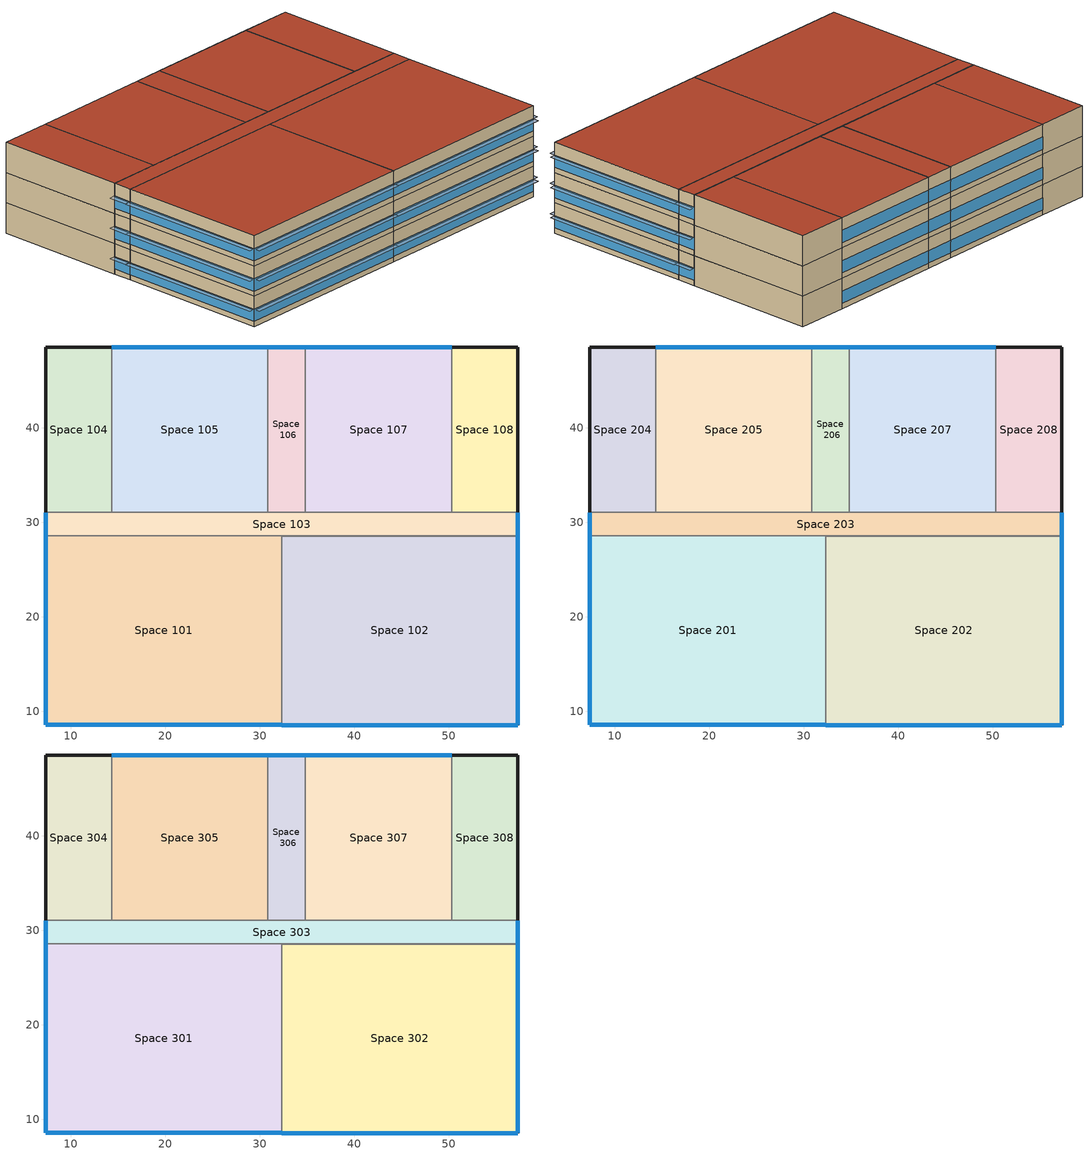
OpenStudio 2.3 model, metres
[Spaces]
Space 101
 floor ground: 32.35,28.55 32.35,8.55 7.35,8.55 7.35,28.55 z0
 wall outside: 7.35,28.55 7.35,8.55 32.35,8.55 z0:4
 wall to Space 103: 32.35,28.55 7.35,28.55 z0:4
 wall to Space 102: 32.35,8.55 32.35,28.55 z0:4
 window: 7.35,28.53 7.35,8.58 / 7.37,8.55 32.32,8.55 z0.7:2.3
Space 102
 floor ground: 57.35,28.55 57.35,8.55 32.35,8.55 32.35,28.55 z0
 wall outside: 32.35,8.55 57.35,8.55 57.35,28.55 z0:4
 wall to Space 103: 57.35,28.55 32.35,28.55 z0:4
 window: 57.35,8.58 57.35,28.53 / 32.37,8.55 57.32,8.55 z0.7:2.3
Space 103
 floor ground: 57.35,31.05 57.35,28.55 7.35,28.55 7.35,31.05 z0
 wall outside: 57.35,28.55 57.35,31.05 / 7.35,31.05 7.35,28.55 z0:4
 wall to Space 105: 30.85,31.05 14.35,31.05 z0:4
 wall to Space 106: 34.85,31.05 30.85,31.05 z0:4
 wall to Space 107: 50.35,31.05 34.85,31.05 z0:4
 wall to Space 108: 57.35,31.05 50.35,31.05 z0:4
 wall to Space 104: 14.35,31.05 7.35,31.05 z0:4
 window: 7.35,31.03 7.35,28.58 / 57.35,28.58 57.35,31.03 z0.7:2.33
Space 104
 floor ground: 14.35,48.55 14.35,31.05 7.35,31.05 7.35,48.55 z0
 wall outside: 14.35,48.55 7.35,48.55 7.35,31.05 z0:4
 wall to Space 105: 14.35,31.05 14.35,48.55 z0:4
Space 105
 floor ground: 30.85,48.55 30.85,31.05 14.35,31.05 14.35,48.55 z0
 wall outside: 30.85,48.55 14.35,48.55 z0:4
 wall to Space 106: 30.85,31.05 30.85,48.55 z0:4
 window: 30.82,48.55 14.37,48.55 z0.7:2.3
Space 106
 floor ground: 34.85,48.55 34.85,31.05 30.85,31.05 30.85,48.55 z0
 wall outside: 34.85,48.55 30.85,48.55 z0:4
 wall to Space 107: 34.85,31.05 34.85,48.55 z0:4
 window: 34.82,48.55 30.87,48.55 z0.7:2.32
Space 107
 floor ground: 50.35,48.55 50.35,31.05 34.85,31.05 34.85,48.55 z0
 wall outside: 50.35,48.55 34.85,48.55 z0:4
 wall to Space 108: 50.35,31.05 50.35,48.55 z0:4
 window: 50.32,48.55 34.87,48.55 z0.7:2.31
Space 108
 floor ground: 57.35,48.55 57.35,31.05 50.35,31.05 50.35,48.55 z0
 wall outside: 57.35,31.05 57.35,48.55 50.35,48.55 z0:4
Space 201
 floor to Space 101: 32.35,28.55 32.35,8.55 7.35,8.55 7.35,28.55 z4
 wall outside: 7.35,28.55 7.35,8.55 32.35,8.55 z4:8
 wall to Space 203: 32.35,28.55 7.35,28.55 z4:8
 wall to Space 202: 32.35,8.55 32.35,28.55 z4:8
 window: 7.35,28.53 7.35,8.58 / 7.37,8.55 32.32,8.55 z4.7:6.3
Space 202
 floor to Space 102: 57.35,28.55 57.35,8.55 32.35,8.55 32.35,28.55 z4
 wall outside: 32.35,8.55 57.35,8.55 57.35,28.55 z4:8
 wall to Space 203: 57.35,28.55 32.35,28.55 z4:8
 window: 57.35,8.58 57.35,28.53 / 32.37,8.55 57.32,8.55 z4.7:6.3
Space 203
 floor to Space 103: 57.35,31.05 57.35,28.55 7.35,28.55 7.35,31.05 z4
 wall outside: 57.35,28.55 57.35,31.05 / 7.35,31.05 7.35,28.55 z4:8
 wall to Space 205: 30.85,31.05 14.35,31.05 z4:8
 wall to Space 206: 34.85,31.05 30.85,31.05 z4:8
 wall to Space 207: 50.35,31.05 34.85,31.05 z4:8
 wall to Space 208: 57.35,31.05 50.35,31.05 z4:8
 wall to Space 204: 14.35,31.05 7.35,31.05 z4:8
 window: 7.35,31.03 7.35,28.58 / 57.35,28.58 57.35,31.03 z4.7:6.33
Space 204
 floor to Space 104: 14.35,48.55 14.35,31.05 7.35,31.05 7.35,48.55 z4
 wall outside: 14.35,48.55 7.35,48.55 7.35,31.05 z4:8
 wall to Space 205: 14.35,31.05 14.35,48.55 z4:8
Space 205
 floor to Space 105: 30.85,48.55 30.85,31.05 14.35,31.05 14.35,48.55 z4
 wall outside: 30.85,48.55 14.35,48.55 z4:8
 wall to Space 206: 30.85,31.05 30.85,48.55 z4:8
 window: 30.82,48.55 14.37,48.55 z4.7:6.3
Space 206
 floor to Space 106: 34.85,48.55 34.85,31.05 30.85,31.05 30.85,48.55 z4
 wall outside: 34.85,48.55 30.85,48.55 z4:8
 wall to Space 207: 34.85,31.05 34.85,48.55 z4:8
 window: 34.82,48.55 30.87,48.55 z4.7:6.32
Space 207
 floor to Space 107: 50.35,48.55 50.35,31.05 34.85,31.05 34.85,48.55 z4
 wall outside: 50.35,48.55 34.85,48.55 z4:8
 wall to Space 208: 50.35,31.05 50.35,48.55 z4:8
 window: 50.32,48.55 34.87,48.55 z4.7:6.31
Space 208
 floor to Space 108: 57.35,48.55 57.35,31.05 50.35,31.05 50.35,48.55 z4
 wall outside: 57.35,31.05 57.35,48.55 50.35,48.55 z4:8
Space 301
 floor to Space 201: 32.35,28.55 32.35,8.55 7.35,8.55 7.35,28.55 z8
 wall outside: 7.35,28.55 7.35,8.55 32.35,8.55 z8:12
 wall to Space 303: 32.35,28.55 7.35,28.55 z8:12
 wall to Space 302: 32.35,8.55 32.35,28.55 z8:12
 window: 7.35,28.53 7.35,8.58 / 7.37,8.55 32.32,8.55 z8.7:10.3
 roof outside: 32.35,8.55 32.35,28.55 7.35,28.55 7.35,8.55 z12
Space 302
 floor to Space 202: 57.35,28.55 57.35,8.55 32.35,8.55 32.35,28.55 z8
 wall outside: 32.35,8.55 57.35,8.55 57.35,28.55 z8:12
 wall to Space 303: 57.35,28.55 32.35,28.55 z8:12
 window: 57.35,8.58 57.35,28.53 / 32.37,8.55 57.32,8.55 z8.7:10.3
 roof outside: 57.35,8.55 57.35,28.55 32.35,28.55 32.35,8.55 z12
Space 303
 floor to Space 203: 57.35,31.05 57.35,28.55 7.35,28.55 7.35,31.05 z8
 wall outside: 57.35,28.55 57.35,31.05 / 7.35,31.05 7.35,28.55 z8:12
 wall to Space 305: 30.85,31.05 14.35,31.05 z8:12
 wall to Space 306: 34.85,31.05 30.85,31.05 z8:12
 wall to Space 307: 50.35,31.05 34.85,31.05 z8:12
 wall to Space 308: 57.35,31.05 50.35,31.05 z8:12
 wall to Space 304: 14.35,31.05 7.35,31.05 z8:12
 window: 57.35,28.58 57.35,31.03 / 7.35,31.03 7.35,28.58 z8.7:10.33
 roof outside: 57.35,28.55 57.35,31.05 7.35,31.05 7.35,28.55 z12
Space 304
 floor to Space 204: 14.35,48.55 14.35,31.05 7.35,31.05 7.35,48.55 z8
 wall outside: 14.35,48.55 7.35,48.55 7.35,31.05 z8:12
 wall to Space 305: 14.35,31.05 14.35,48.55 z8:12
 roof outside: 14.35,31.05 14.35,48.55 7.35,48.55 7.35,31.05 z12
Space 305
 floor to Space 205: 30.85,48.55 30.85,31.05 14.35,31.05 14.35,48.55 z8
 wall outside: 30.85,48.55 14.35,48.55 z8:12
 wall to Space 306: 30.85,31.05 30.85,48.55 z8:12
 window: 30.82,48.55 14.37,48.55 z8.7:10.3
 roof outside: 30.85,31.05 30.85,48.55 14.35,48.55 14.35,31.05 z12
Space 306
 floor to Space 206: 34.85,48.55 34.85,31.05 30.85,31.05 30.85,48.55 z8
 wall outside: 34.85,48.55 30.85,48.55 z8:12
 wall to Space 307: 34.85,31.05 34.85,48.55 z8:12
 window: 34.82,48.55 30.87,48.55 z8.7:10.32
 roof outside: 34.85,31.05 34.85,48.55 30.85,48.55 30.85,31.05 z12
Space 307
 floor to Space 207: 50.35,48.55 50.35,31.05 34.85,31.05 34.85,48.55 z8
 wall outside: 50.35,48.55 34.85,48.55 z8:12
 wall to Space 308: 50.35,31.05 50.35,48.55 z8:12
 window: 50.32,48.55 34.87,48.55 z8.7:10.31
 roof outside: 50.35,31.05 50.35,48.55 34.85,48.55 34.85,31.05 z12
Space 308
 floor to Space 208: 57.35,48.55 57.35,31.05 50.35,31.05 50.35,48.55 z8
 wall outside: 57.35,31.05 57.35,48.55 50.35,48.55 z8:12
 roof outside: 57.35,31.05 57.35,48.55 50.35,48.55 50.35,31.05 z12
shading: 32.32,7.75 32.32,8.55 7.37,8.55 7.37,7.75 z2.3; 57.32,7.75 57.32,8.55 32.37,8.55 32.37,7.75 z2.3; 58.15,8.58 58.15,28.53 57.35,28.53 57.35,8.58 z2.3; 58.15,8.58 58.15,28.53 57.35,28.53 57.35,8.58 z10.3; 57.32,7.75 57.32,8.55 32.37,8.55 32.37,7.75 z6.3; 32.32,7.75 32.32,8.55 7.37,8.55 7.37,7.75 z10.3; 7.35,28.58 7.35,31.03 6.53,31.03 6.53,28.58 z2.33; 32.32,7.75 32.32,8.55 7.37,8.55 7.37,7.75 z6.3; 58.15,8.58 58.15,28.53 57.35,28.53 57.35,8.58 z6.3; 58.17,28.58 58.17,31.03 57.35,31.03 57.35,28.58 z2.33; 7.35,8.58 7.35,28.53 6.55,28.53 6.55,8.58 z2.3; 7.35,8.58 7.35,28.53 6.55,28.53 6.55,8.58 z10.3; 58.17,28.58 58.17,31.03 57.35,31.03 57.35,28.58 z6.33; 58.17,28.58 58.17,31.03 57.35,31.03 57.35,28.58 z10.33; 7.35,28.58 7.35,31.03 6.53,31.03 6.53,28.58 z6.33; 7.35,8.58 7.35,28.53 6.55,28.53 6.55,8.58 z6.3; 57.32,7.75 57.32,8.55 32.37,8.55 32.37,7.75 z10.3; 7.35,28.58 7.35,31.03 6.53,31.03 6.53,28.58 z10.33
[Building]
Engineering Company Office Building: Space Type=189.1-2009 - Office - OpenOffice - CZ4-8; Default Construction Set=189.1-2009 - CZ5 - Office; Standards Building Type=Office
[Site]
Calgary Int'l: Latitude {deg}=51.12; Longitude {deg}=-114.02; Time Zone {hr}=-7; Elevation {m}=1084
[ClimateZones]
Climate Zone Institution Name 1=ASHRAE; Climate Zone Document Name 1=ANSI/ASHRAE Standard 169; Climate Zone Document Year 1=2006; Climate Zone Institution Name 2=CEC; Climate Zone Document Name 2=California Climate Zone Descriptions; Climate Zone Document Year 2=1995
[DefaultConstructionSet] Interior Partition Construction=Interior Partition
Name | Default Exterior Surface Constructions | Default Interior Surface Constructions | Default Ground Contact Surface Constructions | Default Exterior SubSurface Constructions | Default Interior SubSurface Constructions
189.1-2009 - CZ1 - Office | Default Surface Constructions 1 | Default Surface Constructions 17 | Default Surface Constructions 18 | Default Sub Surface Constructions 11 | Default Sub Surface Constructions 12
189.1-2009 - CZ5 - Office | Default Surface Constructions 13 | Default Surface Constructions 14 | Default Surface Constructions 15 | Default Sub Surface Constructions 9 | Default Sub Surface Constructions 10
189.1-2009 - CZ1 - Office 1 | Default Surface Constructions 16 | Default Surface Constructions 2 | Default Surface Constructions 3 | Default Sub Surface Constructions 1 | Default Sub Surface Constructions 2
[DefaultSurfaceConstructions]
Name | Floor Construction | Wall Construction | Roof Ceiling Construction
Default Surface Constructions 1 | ExtSlabCarpet 4in ClimateZone 1-8 | WALL B 1 | ASHRAE 189.1-2009 ExtRoof IEAD ClimateZone 1
Default Surface Constructions 2; Default Surface Constructions 14; Default Surface Constructions 17 | Interior Floor | Interior Wall | Interior Ceiling
Default Surface Constructions 3; Default Surface Constructions 15; Default Surface Constructions 18 | ExtSlabCarpet 4in ClimateZone 1-8 | ExtSlabCarpet 4in ClimateZone 1-8 | ExtSlabCarpet 4in ClimateZone 1-8
Default Surface Constructions 13 | ExtSlabCarpet 4in ClimateZone 1-8 | ASHRAE 189.1-2009 ExtWall Mass ClimateZone 5 | ASHRAE 189.1-2009 ExtRoof IEAD ClimateZone 2-5
Default Surface Constructions 16 | ExtSlabCarpet 4in ClimateZone 1-8 | ASHRAE 189.1-2009 ExtWall Mass ClimateZone 1 | ASHRAE 189.1-2009 ExtRoof IEAD ClimateZone 1
[Construction]
ExtSlabCarpet 4in ClimateZone 1-8: MAT-CC05 4 HW CONCRETE, CP02 CARPET PAD
ASHRAE 189.1-2009 ExtWall Mass ClimateZone 1: 1IN Stucco, 8IN Concrete HW, Wall Insulation [31], 1/2IN Gypsum
ASHRAE 189.1-2009 ExtRoof IEAD ClimateZone 1: Roof Membrane, Roof Insulation [18], Metal Decking
Interior Floor: F16 Acoustic tile, F05 Ceiling air space resistance, M11 100mm lightweight concrete
Interior Wall: G01a 19mm gypsum board, F04 Wall air space resistance, G01a 19mm gypsum board
Interior Ceiling: M11 100mm lightweight concrete, F05 Ceiling air space resistance, F16 Acoustic tile
ASHRAE 189.1-2009 ExtWindow ClimateZone 1: Theoretical Glass [167]
Exterior Door: F08 Metal surface, I01 25mm insulation board
Interior Window: Clear 3mm
Interior Door; Interior Partition: G05 25mm wood
ASHRAE 189.1-2009 ExtRoof IEAD ClimateZone 2-5: Roof Membrane, Roof Insulation [21], Metal Decking
ASHRAE 189.1-2009 ExtWindow ClimateZone 4-5: Theoretical Glass [207]
ASHRAE 189.1-2009 ExtWall Mass ClimateZone 5: 1IN Stucco, 8IN Concrete HW, Wall Insulation [40], 1/2IN Gypsum
WALL B 1: 1IN Stucco, Wall Insulation [31], 1/2IN Gypsum, 4IN Concrete HW (WALL B), 2IN insulation board 1 (Wall B)
[Material] Thermal Absorptance=0.9
Name | Roughness | Thickness {m} | Conductivity {W/m-K} | Density {kg/m3} | Specific Heat {J/kg-K} | Solar Absorptance | Visible Absorptance
MAT-CC05 4 HW CONCRETE | Rough | 0.1016 | 1.311 | 2240 | 836.8 | 0.85 | 0.85
1IN Stucco | Smooth | 0.0253 | 0.6918 | 1858 | 837 | 0.92 | 0.92
8IN Concrete HW | MediumRough | 0.2033 | 1.7296 | 2243 | 837 | 0.65 | 0.65
Wall Insulation [31] | MediumRough | 0.0337 | 0.0432 | 91 | 837 | 0.5 | 0.5
1/2IN Gypsum | Smooth | 0.0127 | 0.16 | 784.9 | 830 | 0.4 | 0.4
Roof Membrane | VeryRough | 0.0095 | 0.16 | 1121.29 | 1460 | 0.7 | 0.7
Roof Insulation [18] | MediumRough | 0.1693 | 0.049 | 265 | 836.8 | 0.7 | 0.7
Metal Decking | MediumSmooth | 0.0015 | 45.006 | 7680 | 418.4 | 0.6 | 0.6
F16 Acoustic tile | MediumSmooth | 0.0191 | 0.06 | 368 | 590 | 0.3 | 0.3
M11 100mm lightweight concrete | MediumRough | 0.1016 | 0.53 | 1280 | 840 | 0.5 | 0.5
G01a 19mm gypsum board | MediumSmooth | 0.019 | 0.16 | 800 | 1090 | 0.4 | 0.4
F08 Metal surface | Smooth | 0.0008 | 45.28 | 7824 | 500 | 0.7 | 0.7
I01 25mm insulation board | MediumRough | 0.0254 | 0.03 | 43 | 1210 | 0.6 | 0.6
G05 25mm wood | MediumSmooth | 0.0254 | 0.15 | 608 | 1630 | 0.5 | 0.5
Roof Insulation [21] | MediumRough | 0.2105 | 0.049 | 265 | 836.8 | 0.7 | 0.7
Wall Insulation [40] | MediumRough | 0.0794 | 0.0432 | 91 | 837 | 0.5 | 0.5
4IN Concrete HW (WALL B) | MediumRough | 0.10165 | 1.7296 | 2243 | 837 | 0.65 | 0.65
2IN insulation board 1 (Wall B) | MediumRough | 0.0508 | 0.03 | 43 | 1210 | 0.6 | 0.6
[Material:NoMass]
CP02 CARPET PAD: Roughness=Smooth; Thermal Resistance {m2-K/W}=0.1; Thermal Absorptance=0.9; Solar Absorptance=0.8; Visible Absorptance=0.8
[Material:AirGap]
Name | Thermal Resistance {m2-K/W}
F05 Ceiling air space resistance | 0.18
F04 Wall air space resistance | 0.15
[DefaultSubSurfaceConstructions]
Name | Fixed Window Construction | Operable Window Construction | Door Construction | Tubular Daylight Dome Construction | Tubular Daylight Diffuser Construction
Default Sub Surface Constructions 1; Default Sub Surface Constructions 11 | ASHRAE 189.1-2009 ExtWindow ClimateZone 1 | ASHRAE 189.1-2009 ExtWindow ClimateZone 1 | Exterior Door | Interior Window | Interior Window
Default Sub Surface Constructions 2; Default Sub Surface Constructions 10; Default Sub Surface Constructions 12 | Interior Window | Interior Window | Interior Door
Default Sub Surface Constructions 9 | ASHRAE 189.1-2009 ExtWindow ClimateZone 4-5 | ASHRAE 189.1-2009 ExtWindow ClimateZone 4-5 | Exterior Door | Interior Window | Interior Window
[WindowMaterial:Glazing] Optical Data Type=SpectralAverage; Thickness {m}=0.003; Back Side Solar Reflectance at Normal Incidence=0; Back Side Visible Reflectance at Normal Incidence=0; Infrared Transmittance at Normal Incidence=0; Dirt Correction Factor for Solar and Visible Transmittance=1; Solar Diffusing=No
Name | Solar Transmittance at Normal Incidence | Front Side Solar Reflectance at Normal Incidence | Visible Transmittance at Normal Incidence | Front Side Visible Reflectance at Normal Incidence | Front Side Infrared Hemispherical Emissivity | Back Side Infrared Hemispherical Emissivity | Conductivity {W/m-K}
Theoretical Glass [167] | 0.2374 | 0.7126 | 0.2512 | 0.6988 | 0.985 | 0.985 | 2.1073
Clear 3mm | 0.837 | 0.075 | 0.898 | 0.081 | 0.84 | 0.84 | 0.9
Theoretical Glass [207] | 0.3311 | 0.6189 | 0.44 | 0.51 | 0.9 | 0.9 | 0.0133
[WindowMaterial:Blind]
Window Material Blind 1: Slat Width {m}=0.025; Slat Separation {m}=0.01875; Front Side Slat Beam Solar Reflectance=0.5; Back Side Slat Beam Solar Reflectance=0.5; Front Side Slat Diffuse Solar Reflectance=0.5; Back Side Slat Diffuse Solar Reflectance=0.5; Slat Beam Visible Transmittance=0
[SpaceType] Standards Building Type=Office
Name | Default Schedule Set | Design Specification Outdoor Air Object | Standards Space Type
189.1-2009 - Office - Conference - CZ1-3 | 189.1-2009 - Office - Conference - CZ1-3 Schedule Set | 189.1-2009 - Office - Conference - CZ1-3 Ventilation | Conference
189.1-2009 - Office - Corridor - CZ1-3 | 189.1-2009 - Office - Corridor - CZ1-3 Schedule Set | 189.1-2009 - Office - Corridor - CZ1-3 Ventilation | Corridor
189.1-2009 - Office - OpenOffice - CZ1-3 | 189.1-2009 - Office - OpenOffice - CZ1-3 Schedule Set | 189.1-2009 - Office - OpenOffice - CZ1-3 Ventilation | OpenOffice
189.1-2009 - Office - Stair - CZ1-3 | 189.1-2009 - Office - Stair - CZ1-3 Schedule Set | 189.1-2009 - Office - Stair - CZ1-3 Ventilation | Stair
189.1-2009 - Office - Storage - CZ1-3 | 189.1-2009 - Office - Storage - CZ1-3 Schedule Set | 189.1-2009 - Office - Storage - CZ1-3 Ventilation | Storage
189.1-2009 - Office - Vending - CZ1-3 | 189.1-2009 - Office - Vending - CZ1-3 Schedule Set | 189.1-2009 - Office - Vending - CZ1-3 Ventilation | Vending
189.1-2009 - Office - OpenOffice - CZ4-8 | 189.1-2009 - Office - OpenOffice - CZ4-8 Schedule Set | 189.1-2009 - Office - OpenOffice - CZ4-8 Ventilation | OpenOffice
[DefaultScheduleSet] Infiltration Schedule=Office Infil Quarter On
Name | Number of People Schedule | People Activity Level Schedule | Lighting Schedule | Electric Equipment Schedule
189.1-2009 - Office - Conference - CZ1-3 Schedule Set; 189.1-2009 - Office - OpenOffice - CZ1-3 Schedule Set | My Company Occ | Office Activity | My Company light | Office Bldg Equip
189.1-2009 - Office - Corridor - CZ1-3 Schedule Set | Office Work Occ | Office Activity | My Company light | Office Bldg Equip
189.1-2009 - Office - Stair - CZ1-3 Schedule Set; 189.1-2009 - Office - Storage - CZ1-3 Schedule Set |  |  | Office Bldg Light
189.1-2009 - Office - Vending - CZ1-3 Schedule Set | My Company light | Office Activity | My Company Occ | Office Bldg Equip
189.1-2009 - Office - OpenOffice - CZ4-8 Schedule Set | Office Work Occ | Office Activity | Office Bldg Light | Office Bldg Equip
[Lights:Definition] Design Level Calculation Method=Watts/Area
Name | Watts per Space Floor Area {W/m2}
189.1-2009 - Office - Conference - CZ1-3 Lights Definition | 12.5938
189.1-2009 - Office - Corridor - CZ1-3 Lights Definition; 189.1-2009 - Office - Vending - CZ1-3 Lights Definition | 4.84376
189.1-2009 - Office - OpenOffice - CZ1-3 Lights Definition; 189.1-2009 - Office - OpenOffice - CZ4-8 Lights Definition | 10.6563
189.1-2009 - Office - Stair - CZ1-3 Lights Definition | 5.81251
189.1-2009 - Office - Storage - CZ1-3 Lights Definition | 7.75002
[Lights]
Name | Lights Definition | Space or SpaceType
189.1-2009 - Office - Conference - CZ1-3 Lights | 189.1-2009 - Office - Conference - CZ1-3 Lights Definition | 189.1-2009 - Office - Conference - CZ1-3
189.1-2009 - Office - Corridor - CZ1-3 Lights | 189.1-2009 - Office - Corridor - CZ1-3 Lights Definition | 189.1-2009 - Office - Corridor - CZ1-3
189.1-2009 - Office - OpenOffice - CZ1-3 Lights | 189.1-2009 - Office - OpenOffice - CZ1-3 Lights Definition | 189.1-2009 - Office - OpenOffice - CZ1-3
189.1-2009 - Office - Stair - CZ1-3 Lights | 189.1-2009 - Office - Stair - CZ1-3 Lights Definition | 189.1-2009 - Office - Stair - CZ1-3
189.1-2009 - Office - Storage - CZ1-3 Lights | 189.1-2009 - Office - Storage - CZ1-3 Lights Definition | 189.1-2009 - Office - Storage - CZ1-3
189.1-2009 - Office - Vending - CZ1-3 Lights | 189.1-2009 - Office - Vending - CZ1-3 Lights Definition | 189.1-2009 - Office - Vending - CZ1-3
189.1-2009 - Office - OpenOffice - CZ4-8 Lights | 189.1-2009 - Office - OpenOffice - CZ4-8 Lights Definition | 189.1-2009 - Office - OpenOffice - CZ4-8
[DesignSpecification:OutdoorAir] Outdoor Air Method=Sum
Name | Outdoor Air Flow per Person {m3/s-person} | Outdoor Air Flow per Floor Area {m3/s-m2}
189.1-2009 - Office - Conference - CZ1-3 Ventilation; 189.1-2009 - Office - OpenOffice - CZ1-3 Ventilation; 189.1-2009 - Office - OpenOffice - CZ4-8 Ventilation | 0.00943895
189.1-2009 - Office - Corridor - CZ1-3 Ventilation; 189.1-2009 - Office - Stair - CZ1-3 Ventilation; 189.1-2009 - Office - Storage - CZ1-3 Ventilation; 189.1-2009 - Office - Vending - CZ1-3 Ventilation |  | 0.000254
[People:Definition] Number of People Calculation Method=People/Area; Fraction Radiant=0.3
Name | People per Space Floor Area {person/m2}
189.1-2009 - Office - Conference - CZ1-3 People Definition | 0.538196
189.1-2009 - Office - Corridor - CZ1-3 People Definition; 189.1-2009 - Office - Vending - CZ1-3 People Definition | 0.0107639
189.1-2009 - Office - OpenOffice - CZ1-3 People Definition; 189.1-2009 - Office - OpenOffice - CZ4-8 People Definition | 0.0565105
[People]
Name | People Definition | Space or SpaceType
189.1-2009 - Office - Conference - CZ1-3 People | 189.1-2009 - Office - Conference - CZ1-3 People Definition | 189.1-2009 - Office - Conference - CZ1-3
189.1-2009 - Office - Corridor - CZ1-3 People | 189.1-2009 - Office - Corridor - CZ1-3 People Definition | 189.1-2009 - Office - Corridor - CZ1-3
189.1-2009 - Office - OpenOffice - CZ1-3 People | 189.1-2009 - Office - OpenOffice - CZ1-3 People Definition | 189.1-2009 - Office - OpenOffice - CZ1-3
189.1-2009 - Office - Vending - CZ1-3 People | 189.1-2009 - Office - Vending - CZ1-3 People Definition | 189.1-2009 - Office - Vending - CZ1-3
189.1-2009 - Office - OpenOffice - CZ4-8 People | 189.1-2009 - Office - OpenOffice - CZ4-8 People Definition | 189.1-2009 - Office - OpenOffice - CZ4-8
[SpaceInfiltration:DesignFlowRate] Design Flow Rate Calculation Method=Flow/ExteriorArea
Name | Space or SpaceType | Flow per Exterior Surface Area {m3/s-m2}
189.1-2009 - Office - Conference - CZ1-3 Infiltration | 189.1-2009 - Office - Conference - CZ1-3 | 0.00030226
189.1-2009 - Office - Corridor - CZ1-3 Infiltration | 189.1-2009 - Office - Corridor - CZ1-3 | 0.00030226
189.1-2009 - Office - OpenOffice - CZ1-3 Infiltration | 189.1-2009 - Office - OpenOffice - CZ1-3 | 0.00030226
189.1-2009 - Office - Stair - CZ1-3 Infiltration | 189.1-2009 - Office - Stair - CZ1-3 | 0.00030226
189.1-2009 - Office - Storage - CZ1-3 Infiltration | 189.1-2009 - Office - Storage - CZ1-3 | 0.00030226
189.1-2009 - Office - Vending - CZ1-3 Infiltration | 189.1-2009 - Office - Vending - CZ1-3 | 0.00030226
189.1-2009 - Office - OpenOffice - CZ4-8 Infiltration | 189.1-2009 - Office - OpenOffice - CZ4-8 | 0.000226568
[ElectricEquipment:Definition] Design Level Calculation Method=Watts/Area
Name | Watts per Space Floor Area {W/m2}
189.1-2009 - Office - Conference - CZ1-3 Electric Equipment Definition | 3.98265
189.1-2009 - Office - Corridor - CZ1-3 Electric Equipment Definition | 1.72223
189.1-2009 - Office - OpenOffice - CZ1-3 Electric Equipment Definition; 189.1-2009 - Office - OpenOffice - CZ4-8 Electric Equipment Definition | 7.64238
189.1-2009 - Office - Vending - CZ1-3 Electric Equipment Definition | 41.4411
[ElectricEquipment]
Name | Electric Equipment Definition | Space or SpaceType
189.1-2009 - Office - Conference - CZ1-3 Electric Equipment | 189.1-2009 - Office - Conference - CZ1-3 Electric Equipment Definition | 189.1-2009 - Office - Conference - CZ1-3
189.1-2009 - Office - Corridor - CZ1-3 Electric Equipment | 189.1-2009 - Office - Corridor - CZ1-3 Electric Equipment Definition | 189.1-2009 - Office - Corridor - CZ1-3
189.1-2009 - Office - OpenOffice - CZ1-3 Electric Equipment | 189.1-2009 - Office - OpenOffice - CZ1-3 Electric Equipment Definition | 189.1-2009 - Office - OpenOffice - CZ1-3
189.1-2009 - Office - Vending - CZ1-3 Electric Equipment | 189.1-2009 - Office - Vending - CZ1-3 Electric Equipment Definition | 189.1-2009 - Office - Vending - CZ1-3
189.1-2009 - Office - OpenOffice - CZ4-8 Electric Equipment | 189.1-2009 - Office - OpenOffice - CZ4-8 Electric Equipment Definition | 189.1-2009 - Office - OpenOffice - CZ4-8
[ThermostatSetpoint:DualSetpoint] Heating Setpoint Temperature Schedule=Medium Office HtgSetp; Cooling Setpoint Temperature Schedule=Medium Office ClgSetp
Thermal Zone 1 Thermostat 1; Thermal Zone 2 Thermostat 1; Thermal Zone 3 Thermostat; Thermal Zone 4 Thermostat; Thermal Zone 5 Thermostat; Thermal Zone 6 Thermostat; Thermal Zone 7 Thermostat 1; Thermal Zone 8 Thermostat 1; Thermal Zone 9 Thermostat; Thermal Zone 10 Thermostat; Thermal Zone 11 Thermostat; Thermal Zone 13 Thermostat 1; Thermal Zone 14 Thermostat 1; Thermal Zone 15 Thermostat; Thermal Zone 16 Thermostat; Thermal Zone 17 Thermostat; Thermal Zone 18 Thermostat; Thermal Zone 12 Thermostat
[ShadingControl]
Shading Control 1: Shading Type=InteriorBlind; Shading Device Material=Window Material Blind 1
[BuildingStory] Nominal Floor to Floor Height {m}=4.00001
Name | Nominal Z Coordinate {m}
Building Story 1 | 0
Building Story 2 | 4.00001
Building Story 3 | 8.00002
[Space]
Name | Space Type | Default Construction Set | Building Story | Thermal Zone
Space 101 | 189.1-2009 - Office - OpenOffice - CZ1-3 | 189.1-2009 - CZ1 - Office 1 | Building Story 1 | Thermal Zone 1
Space 102 | 189.1-2009 - Office - OpenOffice - CZ1-3 | 189.1-2009 - CZ1 - Office | Building Story 1 | Thermal Zone 1
Space 103 | 189.1-2009 - Office - Corridor - CZ1-3 | 189.1-2009 - CZ1 - Office | Building Story 1 | Thermal Zone 3
Space 104 | 189.1-2009 - Office - Vending - CZ1-3 | 189.1-2009 - CZ1 - Office | Building Story 1 | Thermal Zone 4
Space 105; Space 107 | 189.1-2009 - Office - Conference - CZ1-3 | 189.1-2009 - CZ1 - Office | Building Story 1 | Thermal Zone 2
Space 106 | 189.1-2009 - Office - Stair - CZ1-3 | 189.1-2009 - CZ1 - Office | Building Story 1 | Thermal Zone 6
Space 108 | 189.1-2009 - Office - Storage - CZ1-3 | 189.1-2009 - CZ1 - Office | Building Story 1 | Thermal Zone 5
Space 201; Space 202 | 189.1-2009 - Office - OpenOffice - CZ1-3 | 189.1-2009 - CZ1 - Office | Building Story 2 | Thermal Zone 7
Space 203 | 189.1-2009 - Office - Corridor - CZ1-3 | 189.1-2009 - CZ1 - Office | Building Story 2 | Thermal Zone 9
Space 204 | 189.1-2009 - Office - Vending - CZ1-3 | 189.1-2009 - CZ1 - Office | Building Story 2 | Thermal Zone 10
Space 205; Space 207 | 189.1-2009 - Office - Conference - CZ1-3 | 189.1-2009 - CZ1 - Office | Building Story 2 | Thermal Zone 8
Space 206 | 189.1-2009 - Office - Stair - CZ1-3 | 189.1-2009 - CZ1 - Office | Building Story 2 | Thermal Zone 12
Space 208 | 189.1-2009 - Office - Storage - CZ1-3 | 189.1-2009 - CZ1 - Office | Building Story 2 | Thermal Zone 11
Space 301; Space 302 | 189.1-2009 - Office - OpenOffice - CZ1-3 | 189.1-2009 - CZ1 - Office | Building Story 3 | Thermal Zone 13
Space 303 | 189.1-2009 - Office - Corridor - CZ1-3 | 189.1-2009 - CZ1 - Office | Building Story 3 | Thermal Zone 15
Space 304 | 189.1-2009 - Office - Vending - CZ1-3 | 189.1-2009 - CZ1 - Office | Building Story 3 | Thermal Zone 16
Space 305; Space 307 | 189.1-2009 - Office - Conference - CZ1-3 | 189.1-2009 - CZ1 - Office | Building Story 3 | Thermal Zone 14
Space 306 | 189.1-2009 - Office - Stair - CZ1-3 | 189.1-2009 - CZ1 - Office | Building Story 3 | Thermal Zone 18
Space 308 | 189.1-2009 - Office - Storage - CZ1-3 | 189.1-2009 - CZ1 - Office | Building Story 3 | Thermal Zone 17
[ThermalZone] Use Ideal Air Loads=Yes
Name | Thermostat
Thermal Zone 1 | Thermal Zone 1 Thermostat 1
Thermal Zone 2 | Thermal Zone 2 Thermostat 1
Thermal Zone 3 | Thermal Zone 3 Thermostat
Thermal Zone 4 | Thermal Zone 4 Thermostat
Thermal Zone 5 | Thermal Zone 5 Thermostat
Thermal Zone 6 | Thermal Zone 6 Thermostat
Thermal Zone 7 | Thermal Zone 7 Thermostat 1
Thermal Zone 8 | Thermal Zone 8 Thermostat 1
Thermal Zone 9 | Thermal Zone 9 Thermostat
Thermal Zone 10 | Thermal Zone 10 Thermostat
Thermal Zone 11 | Thermal Zone 11 Thermostat
Thermal Zone 12 | Thermal Zone 12 Thermostat
Thermal Zone 13 | Thermal Zone 13 Thermostat 1
Thermal Zone 14 | Thermal Zone 14 Thermostat 1
Thermal Zone 15 | Thermal Zone 15 Thermostat
Thermal Zone 16 | Thermal Zone 16 Thermostat
Thermal Zone 17 | Thermal Zone 17 Thermostat
Thermal Zone 18 | Thermal Zone 18 Thermostat
[Sizing:Zone] Zone Cooling Design Supply Air Temperature Input Method=SupplyAirTemperature; Zone Cooling Design Supply Air Temperature {C}=14; Zone Cooling Design Supply Air Temperature Difference {deltaC}=11.11; Zone Heating Design Supply Air Temperature Input Method=SupplyAirTemperature; Zone Heating Design Supply Air Temperature {C}=40; Zone Heating Design Supply Air Temperature Difference {deltaC}=11.11; Zone Cooling Design Supply Air Humidity Ratio {kg-H2O/kg-air}=0.0085; Zone Heating Design Supply Air Humidity Ratio {kg-H2O/kg-air}=0.008; Cooling Design Air Flow Method=DesignDay; Heating Design Air Flow Method=DesignDay; Account for Dedicated Outdoor Air System=No; Dedicated Outdoor Air System Control Strategy=NeutralSupplyAir; Dedicated Outdoor Air Low Setpoint Temperature for Design {C}=autosize; Dedicated Outdoor Air High Setpoint Temperature for Design {C}=autosize
Thermal Zone 1; Thermal Zone 2; Thermal Zone 3; Thermal Zone 4; Thermal Zone 5; Thermal Zone 6; Thermal Zone 7; Thermal Zone 8; Thermal Zone 9; Thermal Zone 10; Thermal Zone 11; Thermal Zone 12; Thermal Zone 13; Thermal Zone 14; Thermal Zone 15; Thermal Zone 16; Thermal Zone 17; Thermal Zone 18
[Schedule:Ruleset]
Name | Default Day Schedule | Summer Design Day Schedule | Winter Design Day Schedule
Office Bldg Light | Office Bldg Light Default Schedule | Office Bldg Light Summer Design Day | Office Bldg Light Winter Design Day
Office Activity | Office Activity Default Schedule | Office Activity Summer Design Day | Office Activity Winter Design Day
Office Infil Quarter On | Office Infil Quarter On Default Schedule | Office Infil Quarter On Summer Design Day | Office Infil Quarter On Winter Design Day
Office Bldg Equip | Office Bldg Equip Default Schedule | Office Bldg Equip Summer Design Day | Office Bldg Equip Winter Design Day
Medium Office HtgSetp | Medium Office HtgSetp Default Schedule | Medium Office HtgSetp Summer Design Day | Medium Office HtgSetp Winter Design Day
Medium Office ClgSetp | Medium Office ClgSetp Default Schedule | Medium Office ClgSetp Summer Design Day | Medium Office ClgSetp Winter Design Day
Office Work Occ | Office Bldg Occ Default Schedule | Office Bldg Occ Summer Design Day | Office Bldg Occ Winter Design Day
My Company Occ | Medium Office Bldg Occ Default Schedule 1 | Medium Office Bldg Occ Summer Design Day 1 | Medium Office Bldg Occ Winter Design Day 1
My Company light | Office Bldg Light Default Schedule 1 | Office Bldg Light Summer Design Day 1 | Office Bldg Light Winter Design Day 1
[Schedule:Day]
Office Bldg Light Default Schedule: 5, 0, 0.05, 7, 0, 0.1, 8, 0, 0.3, 17, 0, 0.9, 18, 0, 0.7, 20, 0, 0.5, 22, 0, 0.3, 23, 0, 0.1, 24, 0, 0.05
Office Bldg Light Summer Design Day; Office Infil Quarter On Rule 1 Day Schedule; Office Bldg Equip Summer Design Day; Office Bldg Light Summer Design Day 1: 24, 0, 1
Office Bldg Light Winter Design Day; Office Bldg Equip Winter Design Day; Office Bldg Occ Winter Design Day; Office Bldg Occ Rule 1 Day Schedule; Medium Office Bldg Occ Winter Design Day 1; Medium Office Bldg Occ Rule 1 Day Schedule 1; Office Bldg Light Winter Design Day 1: 24, 0, 0
Office Bldg Light Rule 1 Day Schedule; Office Bldg Light Rule 1 Day Schedule 1: 24, 0, 0.05
Office Bldg Light Rule 2 Day Schedule: 6, 0, 0.05, 8, 0, 0.1, 14, 0, 0.5, 17, 0, 0.15, 24, 0, 0.05
Office Activity Default Schedule; Office Activity Summer Design Day; Office Activity Winter Design Day: 24, 0, 132
Office Infil Quarter On Default Schedule; Office Infil Quarter On Summer Design Day: 6, 0, 1, 22, 0, 0.25, 24, 0, 1
Office Infil Quarter On Winter Design Day; Office Infil Quarter On Rule 2 Day Schedule: 6, 0, 1, 18, 0, 0.25, 24, 0, 1
Office Bldg Equip Default Schedule: 8, 0, 0.4, 12, 0, 0.9, 13, 0, 0.8, 17, 0, 0.9, 18, 0, 0.8, 20, 0, 0.6, 22, 0, 0.5, 24, 0, 0.4
Office Bldg Equip Rule 1 Day Schedule: 24, 0, 0.3
Office Bldg Equip Rule 2 Day Schedule: 6, 0, 0.3, 8, 0, 0.4, 14, 0, 0.5, 17, 0, 0.35, 24, 0, 0.3
Medium Office HtgSetp Default Schedule: 6, 0, 15.6, 22, 0, 21, 24, 0, 15.6
Medium Office HtgSetp Summer Design Day; Medium Office HtgSetp Rule 1 Day Schedule: 24, 0, 15.6
Medium Office HtgSetp Winter Design Day: 24, 0, 21
Medium Office HtgSetp Rule 2 Day Schedule: 6, 0, 15.6, 18, 0, 21, 24, 0, 15.6
Medium Office ClgSetp Default Schedule; Medium Office ClgSetp Summer Design Day: 6, 0, 26.7, 22, 0, 24, 24, 0, 26.7
Medium Office ClgSetp Winter Design Day; Medium Office ClgSetp Rule 1 Day Schedule: 24, 0, 26.7
Medium Office ClgSetp Rule 2 Day Schedule: 6, 0, 26.7, 18, 0, 24, 24, 0, 26.7
Office Bldg Occ Default Schedule: 6, 0, 0, 7, 0, 0.1, 8, 0, 0.2, 12, 0, 0.85, 13, 0, 0.5, 17, 0, 0.85, 18, 0, 0.7, 20, 0, 0.4, 22, 0, 0.1, 24, 0, 0.05
Office Bldg Occ Summer Design Day; Medium Office Bldg Occ Summer Design Day 1: 6, 0, 0, 22, 0, 1, 24, 0, 0.05
Office Bldg Occ Rule 2 Day Schedule: 6, 0, 0, 8, 0, 0.1, 14, 0, 0.4, 17, 0, 0.1, 24, 0, 0
Medium Office Bldg Occ Default Schedule 1: 6, 0, 0, 7, 0, 0.1, 8, 0, 0.2, 12, 0, 0.95, 13, 0, 0.5, 17, 0, 0.95, 18, 0, 0.569017, 20, 0, 0.213093, 24, 0, 0.05
Medium Office Bldg Occ Rule 2 Day Schedule 1: 6, 0, 0, 8, 0, 0.1, 12, 0, 0.528913, 13, 0, 0.202331, 24, 0, 0
Office Bldg Light Default Schedule 1: 5, 0, 0.05, 7, 0, 0.1, 8, 0, 0.3, 17, 0, 0.9, 18, 0, 0.7, 20, 0, 0.276046, 24, 0, 0.0411844
Office Bldg Light Rule 2 Day Schedule 1: 6, 0, 0.05, 8, 0, 0.1, 13, 0, 0.5, 14, 0, 0.19655, 24, 0, 0.05
[Schedule:Rule] Apply Monday=No; Apply Tuesday=No; Apply Wednesday=No; Apply Thursday=No; Apply Friday=No; Date Specification Type=DateRange; Start Month=1; Start Day=1; End Month=12; End Day=31
Name | Schedule Ruleset | Rule Order | Day Schedule | Apply Sunday | Apply Saturday
Office Bldg Light Rule 1 | Office Bldg Light | 0 | Office Bldg Light Rule 1 Day Schedule | Yes | No
Office Bldg Light Rule 2 | Office Bldg Light | 1 | Office Bldg Light Rule 2 Day Schedule | No | Yes
Office Infil Quarter On Rule 1 | Office Infil Quarter On | 0 | Office Infil Quarter On Rule 1 Day Schedule | Yes | No
Office Infil Quarter On Rule 2 | Office Infil Quarter On | 1 | Office Infil Quarter On Rule 2 Day Schedule | No | Yes
Office Bldg Equip Rule 1 | Office Bldg Equip | 0 | Office Bldg Equip Rule 1 Day Schedule | Yes | No
Office Bldg Equip Rule 2 | Office Bldg Equip | 1 | Office Bldg Equip Rule 2 Day Schedule | No | Yes
Medium Office HtgSetp Rule 1 | Medium Office HtgSetp | 0 | Medium Office HtgSetp Rule 1 Day Schedule | Yes | No
Medium Office HtgSetp Rule 2 | Medium Office HtgSetp | 1 | Medium Office HtgSetp Rule 2 Day Schedule | No | Yes
Medium Office ClgSetp Rule 1 | Medium Office ClgSetp | 0 | Medium Office ClgSetp Rule 1 Day Schedule | Yes | No
Medium Office ClgSetp Rule 2 | Medium Office ClgSetp | 1 | Medium Office ClgSetp Rule 2 Day Schedule | No | Yes
Office Work Occ Rule 1 | Office Work Occ | 0 | Office Bldg Occ Rule 1 Day Schedule | Yes | No
Office Work Occ Rule 2 | Office Work Occ | 1 | Office Bldg Occ Rule 2 Day Schedule | No | Yes
Medium Office Bldg Occ Rule 3 | My Company Occ | 0 | Medium Office Bldg Occ Rule 1 Day Schedule 1 | Yes | No
Extra Hours Rule | My Company Occ | 1 | Medium Office Bldg Occ Rule 2 Day Schedule 1 | No | Yes
Office Bldg Light Rule 3 | My Company light | 0 | Office Bldg Light Rule 1 Day Schedule 1 | Yes | No
Extra Hours at weekend Rules | My Company light | 1 | Office Bldg Light Rule 2 Day Schedule 1 | No | Yes
